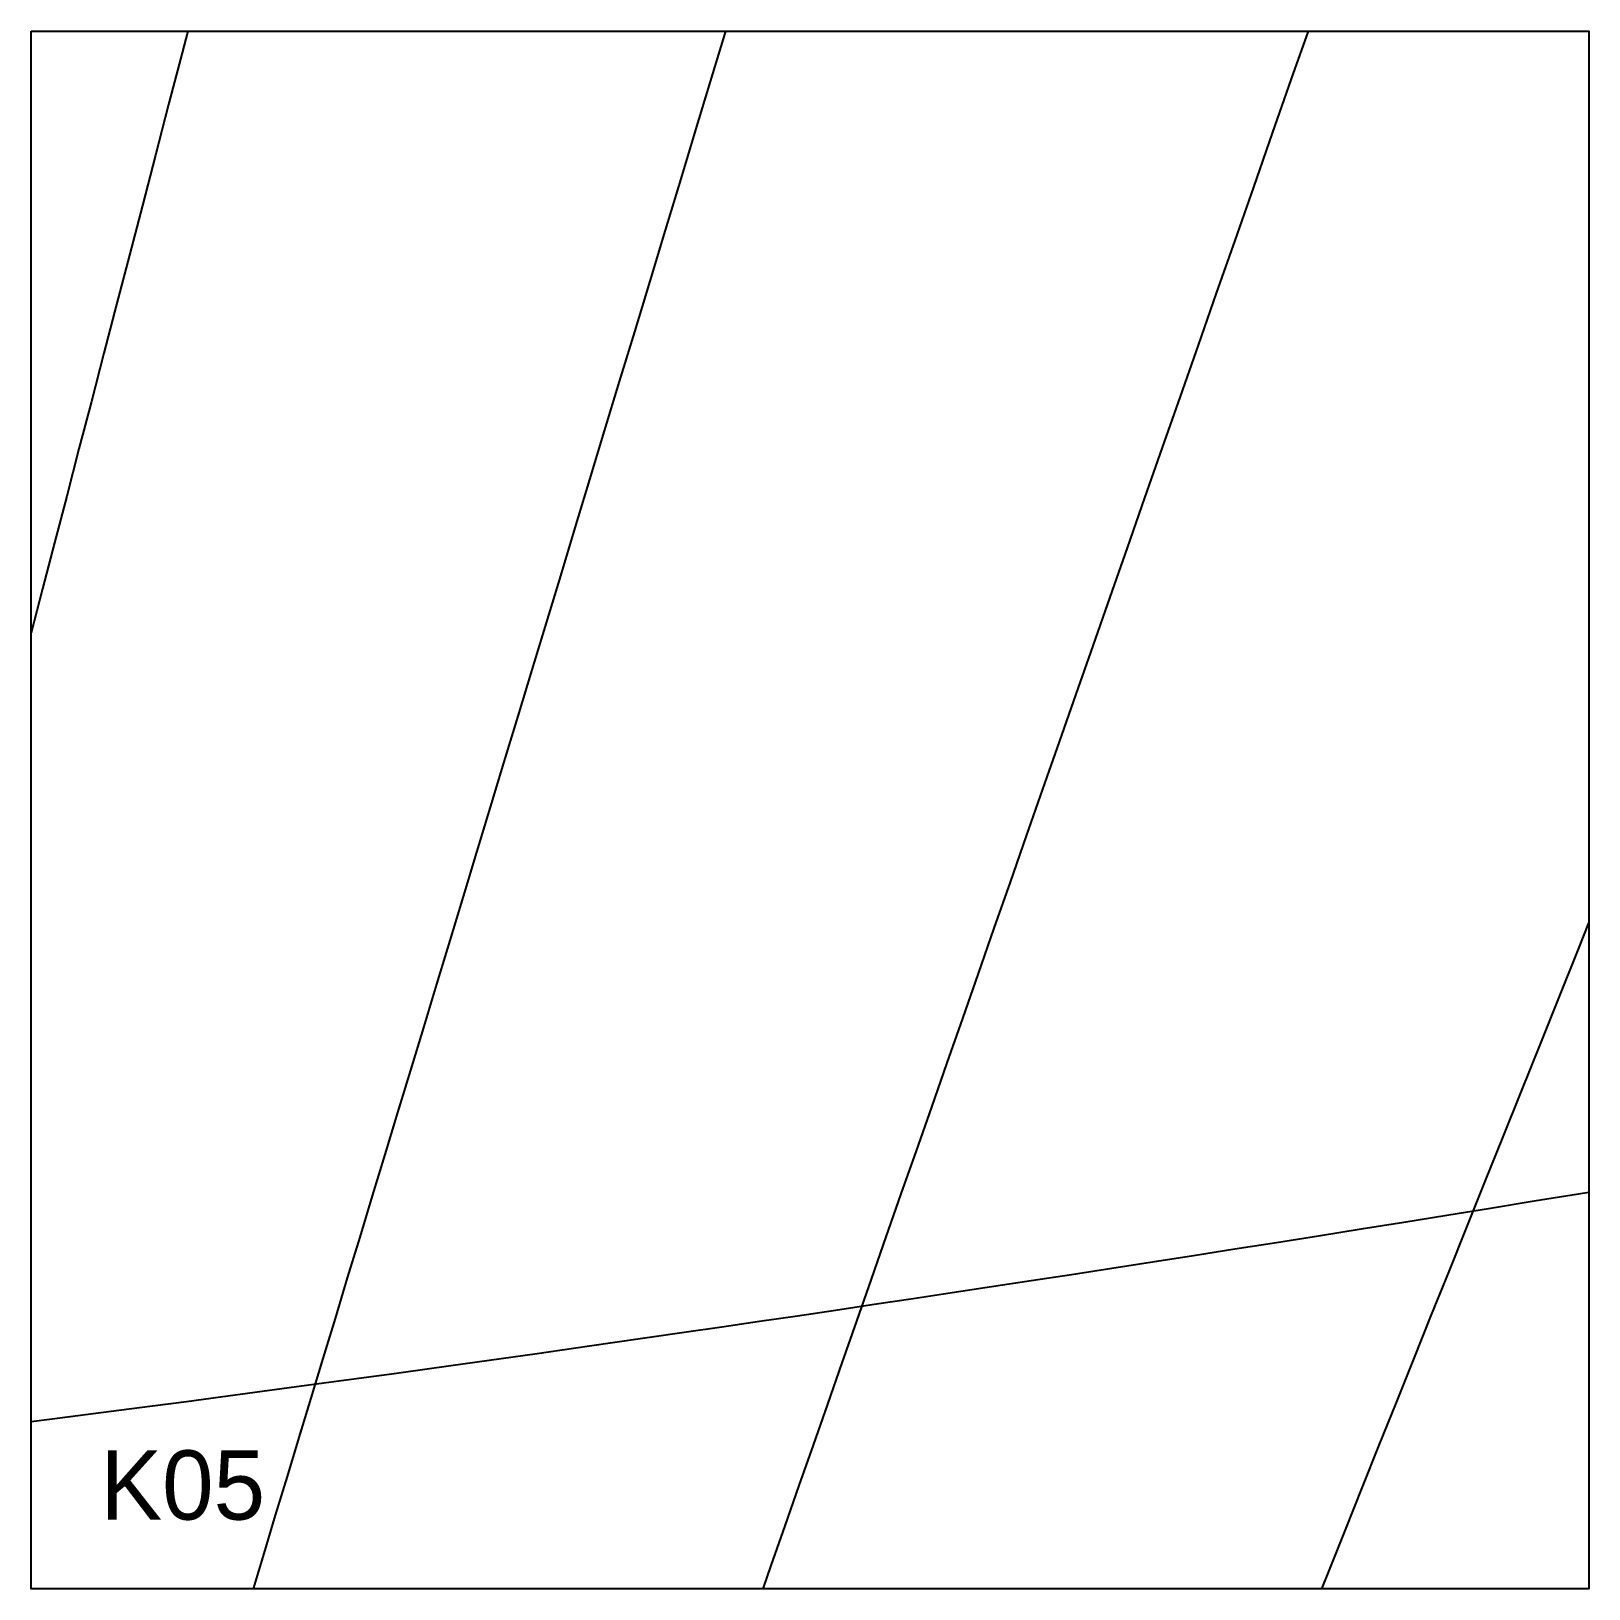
# Model space of a CAD drawing. Header units: millimetres. Extents: x 0 to 900, y 0 to 900.
import ezdxf

# ---------------------------------------------------------------- set-up
doc = ezdxf.new("R2010")
doc.units = ezdxf.units.MM
for name, color, linetype in [('CUT', 1, 'Continuous'), ('DECL', 30, 'Continuous'), ('HOUR', 7, 'Continuous'), ('HOUR15', 9, 'Continuous'), ('HOUR30', 8, 'Continuous'), ('ID', 3, 'Continuous')]:
    doc.layers.add(name, color=color, linetype=linetype)

msp = doc.modelspace()

# ---------------------------------------------------------------- linework, layer by layer
at = {"layer": 'CUT'}
msp.add_lwpolyline([(0, 900), (900, 900), (900, 0), (0, 0), (0, 900)], close=True, dxfattribs=at)
at = {"layer": 'DECL'}
msp.add_lwpolyline([(0, 96.63), (12.16, 98.19), (31.37, 100.67), (50.69, 103.18), (70.13, 105.72), (89.69, 108.3), (109.37, 110.91), (129.17, 113.56), (149.11, 116.24), (169.17, 118.96), (189.36, 121.72), (209.69, 124.51), (230.15, 127.34), (250.74, 130.21), (271.48, 133.12), (292.36, 136.06), (313.38, 139.05), (334.55, 142.07), (355.88, 145.14), (377.35, 148.25), (398.97, 151.4), (420.76, 154.59), (442.7, 157.82), (464.81, 161.1), (487.08, 164.42), (509.52, 167.78), (532.13, 171.2), (554.92, 174.65), (577.88, 178.16), (601.03, 181.71), (624.35, 185.31), (647.87, 188.96), (671.57, 192.66), (695.47, 196.4), (719.56, 200.2), (743.86, 204.05), (768.36, 207.96), (793.06, 211.92), (817.98, 215.93), (843.11, 220), (868.46, 224.12), (894.04, 228.3), (900, 229.28)], dxfattribs=at)
at = {"layer": 'HOUR'}
msp.add_lwpolyline([(401.23, 900), (393.73, 875.28), (384.49, 844.82), (375.35, 814.7), (366.31, 784.92), (357.38, 755.47), (348.54, 726.35), (339.8, 697.54), (331.16, 669.05), (322.61, 640.86), (314.15, 612.97), (305.77, 585.37), (297.49, 558.07), (289.29, 531.04), (281.18, 504.3), (273.15, 477.82), (265.19, 451.62), (257.32, 425.67), (249.53, 399.98), (241.81, 374.55), (234.17, 349.36), (226.6, 324.41), (219.11, 299.71), (211.68, 275.24), (204.33, 250.99), (197.04, 226.98), (189.82, 203.19), (182.67, 179.61), (175.58, 156.25), (168.56, 133.1), (161.6, 110.15), (154.7, 87.41), (147.86, 64.87), (141.08, 42.52), (134.36, 20.37), (128.18, 0)], dxfattribs=at)
at = {"layer": 'HOUR15'}
for points in [[(90.46, 900), (87.19, 887.43), (79.45, 857.7), (71.8, 828.31), (64.24, 799.24), (56.75, 770.49), (49.35, 742.06), (42.03, 713.93), (34.79, 686.11), (27.63, 658.58), (20.54, 631.35), (13.53, 604.39), (6.58, 577.72), (0, 552.42)], [(737.74, 900), (728.1, 872.49), (717.08, 841), (706.18, 809.87), (695.41, 779.09), (684.76, 748.67), (674.22, 718.58), (663.81, 688.82), (653.5, 659.4), (643.31, 630.29), (633.23, 601.5), (623.26, 573.01), (613.39, 544.83), (603.63, 516.94), (593.97, 489.34), (584.41, 462.03), (574.94, 434.99), (565.57, 408.23), (556.3, 381.74), (547.12, 355.52), (538.03, 329.55), (529.02, 303.83), (520.11, 278.37), (511.28, 253.15), (502.54, 228.17), (493.87, 203.43), (485.29, 178.92), (476.79, 154.63), (468.37, 130.57), (460.02, 106.73), (451.75, 83.1), (443.55, 59.69), (435.43, 36.49), (427.38, 13.49), (422.66, 0)]]:
    msp.add_lwpolyline(points, dxfattribs=at)
at = {"layer": 'HOUR30'}
msp.add_lwpolyline([(900, 385.13), (893.36, 368.58), (882.42, 341.31), (871.59, 314.32), (860.86, 287.6), (850.25, 261.14), (839.73, 234.94), (829.32, 209), (819.01, 183.3), (808.8, 157.86), (798.69, 132.65), (788.67, 107.68), (778.74, 82.94), (768.91, 58.44), (759.16, 34.15), (749.51, 10.09), (745.46, 0)], dxfattribs=at)

# ---------------------------------------------------------------- texts
at = {"layer": 'ID'}
msp.add_text('K05', height=40, dxfattribs=at).set_placement((40, 40))

doc.saveas('drawing.dxf')
